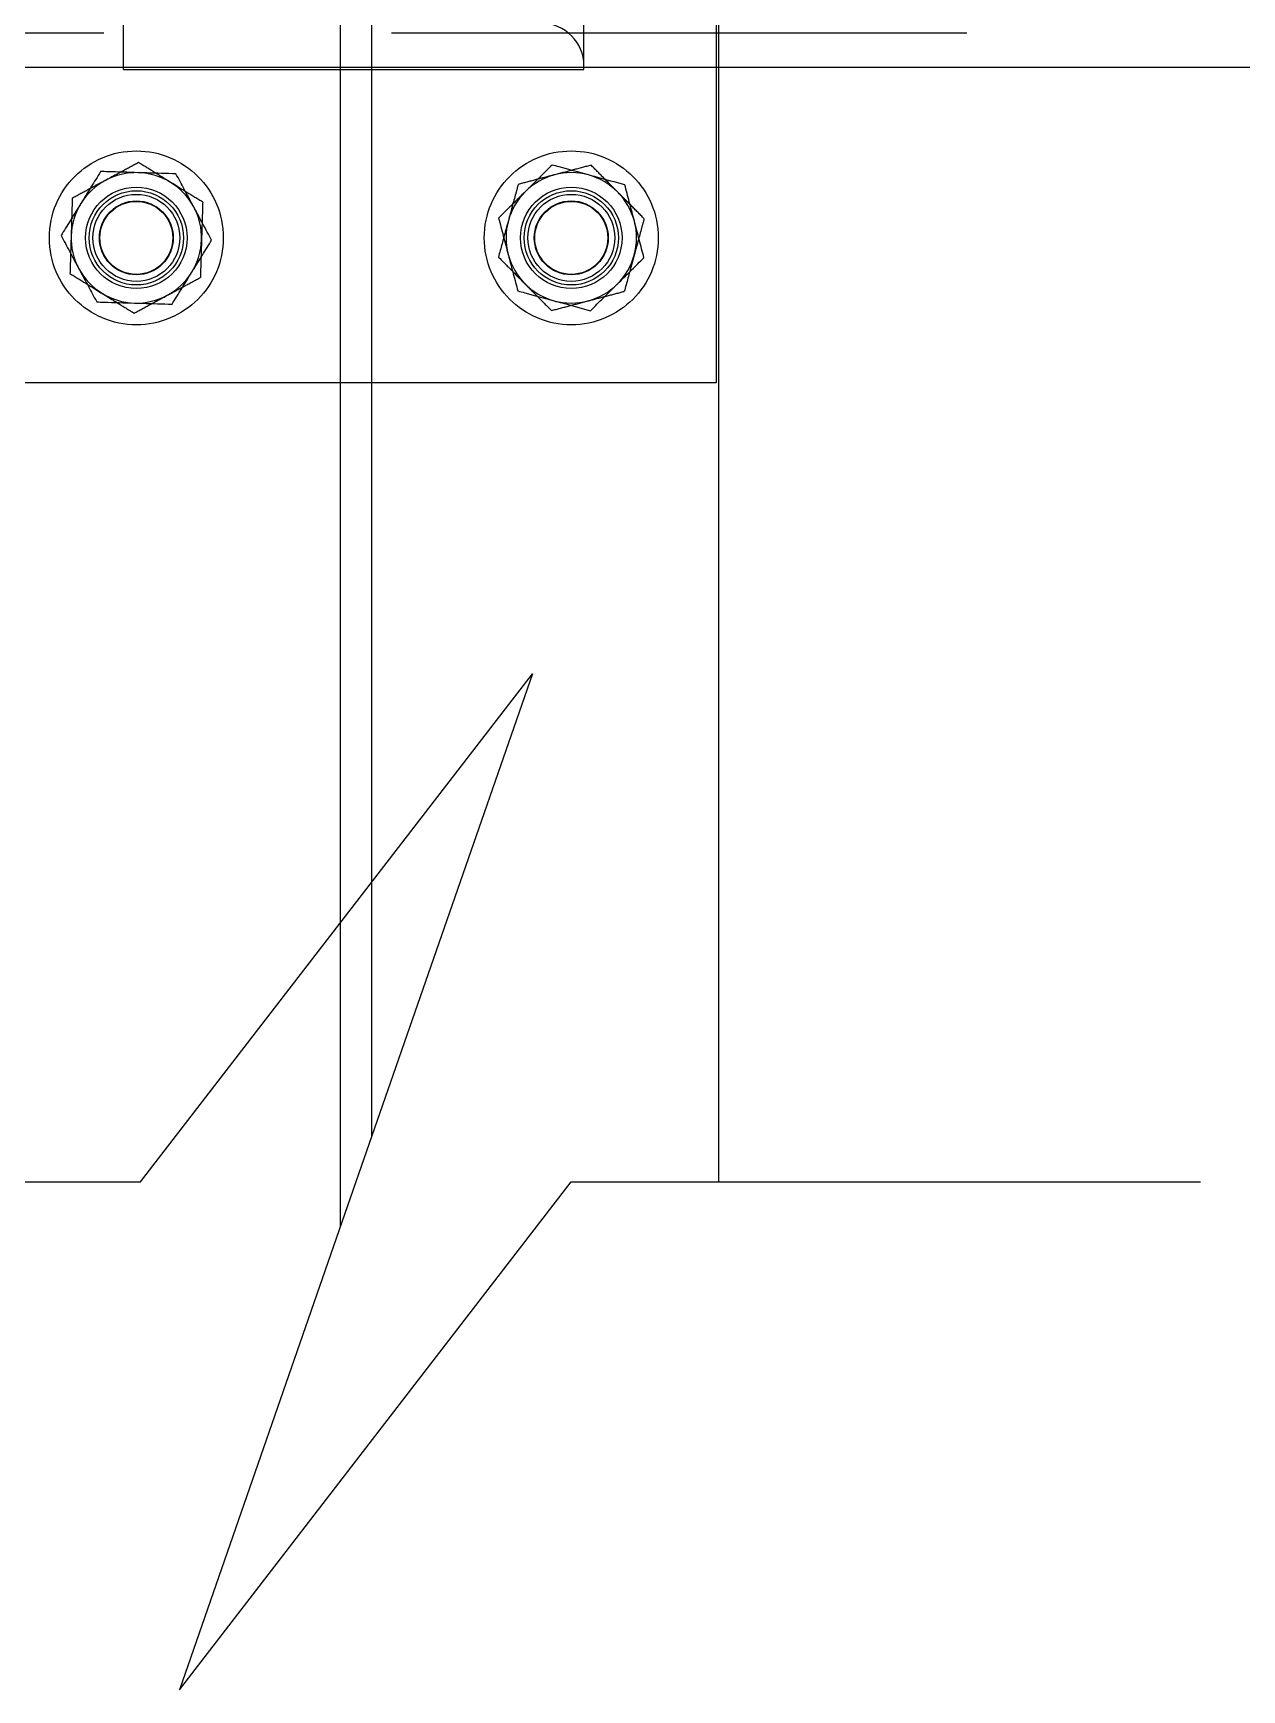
# Model space of a CAD drawing. Header units: metres. Extents: x 0 to 21025, y 0 to 14850.
# Drawn here: x 2389.6 to 2556.3, y 8822.8 to 9051.4 of the extents above; entities that cross this region are included whole.
import ezdxf

# ---------------------------------------------------------------- set-up
doc = ezdxf.new("R2010")
doc.units = ezdxf.units.M
doc.header["$LTSCALE"] = 25
doc.linetypes.add('HIDDEN2', pattern=[4.7625, 3.175, -1.5875])
for name, color, linetype in [('GSB', 7, 'Continuous'), ('SL1', 8, 'Continuous'), ('SL4', 4, 'Continuous'), ('ST1', 7, 'HIDDEN2')]:
    doc.layers.add(name, color=color, linetype=linetype)

# ---------------------------------------------------------------- blocks, each defined once
blk = doc.blocks.new('RUP_H')
at = {"layer": 'GSB'}
for p, q in [((-1.1878, 0), (0.9738, 2.804)), ((0.9738, 2.804), (0, 0)), ((-4.6597, 0), (-1.1878, 0)), ((-0.9738, -2.804), (1.1878, 0)), ((0, 0), (-0.9738, -2.804)), ((1.1878, 0), (4.6597, 0))]:
    blk.add_line(p, q, dxfattribs=at)

msp = doc.modelspace()

# ---------------------------------------------------------------- linework, layer by layer
at = {"layer": 'SL1'}
for p, q in [((2436.237, 9857.143), (2436.237, 8899.064)), ((2431.937, 9851.565), (2431.937, 8886.683)), ((2484.087, 9121.619), (2484.087, 9046.619)), ((2484.087, 9046.619), (2484.087, 8892.874))]:
    msp.add_line(p, q, dxfattribs=at)
at = {"layer": 'SL4'}
for p, q in [((2875.564, 9046.619), (1925.562, 9046.619)), ((2402.052, 9046.384), (2402.052, 9046.619)), ((2402.052, 9046.384), (2465.552, 9046.384)), ((2465.552, 9046.384), (2465.552, 9046.619)), ((2483.802, 9046.619), (2483.802, 9003.134)), ((2483.802, 9003.134), (2383.802, 9003.134))]:
    msp.add_line(p, q, dxfattribs=at)
for centre, start, end in [((2403.802, 9023.134), 88.25923, 148.25923), ((2403.802, 9023.134), 28.25923, 88.25923), ((2463.802, 9023.134), 74.73852, 134.73852), ((2463.802, 9023.134), 14.73852, 74.73852), ((2403.802, 9023.134), 148.25923, 208.25923), ((2463.802, 9023.134), 134.73852, 194.73852), ((2403.802, 9023.134), 328.25923, 28.25923), ((2463.802, 9023.134), 314.73852, 14.73852), ((2403.802, 9023.134), 208.25923, 268.25923), ((2463.802, 9023.134), 194.73852, 254.73852), ((2403.802, 9023.134), 268.25923, 328.25923), ((2463.802, 9023.134), 254.73852, 314.73852)]:
    msp.add_arc(centre, 9, start, end, dxfattribs=at)
for points, knots in [([(2461.158, 9033.184), (2460.558, 9032.59), (2459.348, 9031.391), (2458.098, 9030.152), (2457.467, 9029.527)], [0, 0, 0, 0, 0.495458, 1, 1, 1, 1]), ([(2466.171, 9031.816), (2464.807, 9032.188), (2463.11, 9032.651), (2461.478, 9033.097), (2461.158, 9033.184)], [0, 0, 0, 0, 0.8036473, 1, 1, 1, 1]), ([(2398.881, 9032.287), (2398.437, 9031.57), (2397.541, 9030.121), (2396.615, 9028.624), (2396.148, 9027.868)], [0, 0, 0, 0, 0.495458, 1, 1, 1, 1]), ([(2404.075, 9032.129), (2402.662, 9032.172), (2400.904, 9032.226), (2399.213, 9032.277), (2398.881, 9032.287)], [0, 0, 0, 0, 0.8036473, 1, 1, 1, 1]), ([(2409.269, 9031.972), (2407.933, 9032.012), (2406.219, 9032.064), (2404.462, 9032.118), (2404.075, 9032.129)], [0, 0, 0, 0, 0.7796361, 1, 1, 1, 1]), ([(2411.729, 9027.395), (2411.671, 9027.503), (2411.229, 9028.325), (2410.396, 9029.874), (2409.647, 9031.268), (2409.269, 9031.972)], [0, 0, 0, 0, 0.07009003, 0.53078443, 1, 1, 1, 1]), ([(2471.184, 9030.448), (2469.894, 9030.8), (2468.24, 9031.251), (2466.544, 9031.714), (2466.171, 9031.816)], [0, 0, 0, 0, 0.7796361, 1, 1, 1, 1]), ([(2472.506, 9025.423), (2472.474, 9025.542), (2472.237, 9026.444), (2471.789, 9028.145), (2471.387, 9029.676), (2471.184, 9030.448)], [0, 0, 0, 0, 0.07009003, 0.53078443, 1, 1, 1, 1]), ([(2396.148, 9027.868), (2396.083, 9027.764), (2395.592, 9026.97), (2394.667, 9025.475), (2393.834, 9024.129), (2393.414, 9023.449)], [0, 0, 0, 0, 0.07009003, 0.53078443, 1, 1, 1, 1]), ([(2457.467, 9029.527), (2457.379, 9029.44), (2456.717, 9028.783), (2455.468, 9027.545), (2454.343, 9026.431), (2453.776, 9025.869)], [0, 0, 0, 0, 0.07009, 0.5307844, 1, 1, 1, 1]), ([(2414.189, 9022.818), (2413.79, 9023.561), (2412.983, 9025.061), (2412.15, 9026.612), (2411.729, 9027.395)], [0, 0, 0, 0, 0.495458, 1, 1, 1, 1]), ([(2453.776, 9025.869), (2453.991, 9025.053), (2454.424, 9023.406), (2454.872, 9021.703), (2455.098, 9020.844)], [0, 0, 0, 0, 0.495458, 1, 1, 1, 1]), ([(2393.414, 9023.449), (2393.814, 9022.706), (2394.62, 9021.206), (2395.454, 9019.655), (2395.874, 9018.872)], [0, 0, 0, 0, 0.495458, 1, 1, 1, 1]), ([(2473.827, 9020.398), (2473.613, 9021.214), (2473.179, 9022.861), (2472.732, 9024.564), (2472.506, 9025.423)], [0, 0, 0, 0, 0.495458, 1, 1, 1, 1]), ([(2411.456, 9018.399), (2411.52, 9018.504), (2412.011, 9019.297), (2412.936, 9020.792), (2413.769, 9022.139), (2414.189, 9022.818)], [0, 0, 0, 0, 0.07009, 0.5307844, 1, 1, 1, 1]), ([(2395.874, 9018.872), (2395.933, 9018.764), (2396.374, 9017.942), (2397.207, 9016.393), (2397.956, 9014.999), (2398.335, 9014.296)], [0, 0, 0, 0, 0.07009, 0.5307844, 1, 1, 1, 1]), ([(2455.098, 9020.844), (2455.129, 9020.725), (2455.366, 9019.823), (2455.814, 9018.122), (2456.217, 9016.591), (2456.42, 9015.819)], [0, 0, 0, 0, 0.07009, 0.5307844, 1, 1, 1, 1]), ([(2470.137, 9016.741), (2470.224, 9016.827), (2470.887, 9017.484), (2472.136, 9018.722), (2473.26, 9019.836), (2473.827, 9020.398)], [0, 0, 0, 0, 0.07009, 0.5307844, 1, 1, 1, 1]), ([(2408.722, 9013.98), (2409.166, 9014.698), (2410.062, 9016.146), (2410.988, 9017.643), (2411.456, 9018.399)], [0, 0, 0, 0, 0.495458, 1, 1, 1, 1]), ([(2466.446, 9013.083), (2467.045, 9013.677), (2468.255, 9014.876), (2469.505, 9016.115), (2470.137, 9016.741)], [0, 0, 0, 0, 0.495458, 1, 1, 1, 1]), ([(2398.335, 9014.296), (2398.666, 9014.285), (2400.357, 9014.234), (2402.115, 9014.181), (2403.528, 9014.138)], [0, 0, 0, 0, 0.1963527, 1, 1, 1, 1]), ([(2403.528, 9014.138), (2403.915, 9014.126), (2405.673, 9014.073), (2407.386, 9014.02), (2408.722, 9013.98)], [0, 0, 0, 0, 0.2203639, 1, 1, 1, 1]), ([(2456.42, 9015.819), (2456.74, 9015.731), (2458.372, 9015.286), (2460.069, 9014.823), (2461.433, 9014.451)], [0, 0, 0, 0, 0.1963527, 1, 1, 1, 1]), ([(2461.433, 9014.451), (2461.806, 9014.349), (2463.502, 9013.886), (2465.156, 9013.435), (2466.446, 9013.083)], [0, 0, 0, 0, 0.2203639, 1, 1, 1, 1])]:
    msp.add_open_spline(points, degree=3, knots=knots, dxfattribs=at)
at = {"layer": 'ST1'}
for p, q in [((2402.052, 9046.619), (2402.052, 9121.619)), ((2465.552, 9046.619), (2465.552, 9121.619)), ((2483.802, 9121.619), (2483.802, 9046.619)), ((2875.564, 9051.381), (1875.564, 9051.381))]:
    msp.add_line(p, q, dxfattribs=at)
for centre, radius in [((2403.802, 9023.134), 12), ((2463.802, 9023.134), 12), ((2403.802, 9023.134), 7), ((2463.802, 9023.134), 7), ((2403.802, 9023.134), 6.5), ((2403.802, 9023.134), 6), ((2403.802, 9023.134), 5.1), ((2403.802, 9023.134), 5.036), ((2463.802, 9023.134), 6.5), ((2463.802, 9023.134), 6), ((2463.802, 9023.134), 5.1), ((2463.802, 9023.134), 5.036)]:
    msp.add_circle(centre, radius, dxfattribs=at)
msp.add_arc((2459.702, 9046.884), 5.85, 0, 90, dxfattribs=at)
for points, knots in [([(2404.117, 9033.521), (2403.374, 9033.122), (2401.874, 9032.315), (2400.323, 9031.482), (2399.54, 9031.061)], [0, 0, 0, 0, 0.495458, 1, 1, 1, 1]), ([(2408.536, 9030.788), (2408.432, 9030.852), (2407.638, 9031.343), (2406.143, 9032.268), (2404.797, 9033.101), (2404.117, 9033.521)], [0, 0, 0, 0, 0.07009, 0.5307844, 1, 1, 1, 1]), ([(2466.537, 9033.159), (2465.721, 9032.945), (2464.074, 9032.511), (2462.371, 9032.063), (2461.512, 9031.837)], [0, 0, 0, 0, 0.495458, 1, 1, 1, 1]), ([(2470.195, 9029.468), (2470.108, 9029.556), (2469.451, 9030.218), (2468.214, 9031.468), (2467.099, 9032.592), (2466.537, 9033.159)], [0, 0, 0, 0, 0.07009, 0.5307844, 1, 1, 1, 1]), ([(2399.54, 9031.061), (2399.432, 9031.003), (2398.61, 9030.561), (2397.061, 9029.728), (2395.667, 9028.979), (2394.964, 9028.601)], [0, 0, 0, 0, 0.07009, 0.5307844, 1, 1, 1, 1]), ([(2412.955, 9028.054), (2412.238, 9028.498), (2410.789, 9029.394), (2409.292, 9030.32), (2408.536, 9030.788)], [0, 0, 0, 0, 0.495458, 1, 1, 1, 1]), ([(2456.487, 9030.516), (2456.372, 9030.095), (2455.926, 9028.461), (2455.463, 9026.763), (2455.119, 9025.503)], [0, 0, 0, 0, 0.2575513, 1, 1, 1, 1]), ([(2461.512, 9031.837), (2461.393, 9031.806), (2460.491, 9031.569), (2458.79, 9031.121), (2457.259, 9030.719), (2456.487, 9030.516)], [0, 0, 0, 0, 0.07009, 0.5307844, 1, 1, 1, 1]), ([(2394.964, 9028.601), (2394.95, 9028.165), (2394.899, 9026.472), (2394.845, 9024.713), (2394.806, 9023.407)], [0, 0, 0, 0, 0.2575513, 1, 1, 1, 1]), ([(2412.955, 9028.054), (2412.942, 9027.618), (2412.891, 9025.925), (2412.837, 9024.166), (2412.797, 9022.86)], [0, 0, 0, 0, 0.2575513, 1, 1, 1, 1]), ([(2473.852, 9025.777), (2473.258, 9026.377), (2472.059, 9027.587), (2470.82, 9028.837), (2470.195, 9029.468)], [0, 0, 0, 0, 0.495458, 1, 1, 1, 1]), ([(2473.852, 9025.777), (2473.737, 9025.357), (2473.291, 9023.723), (2472.828, 9022.025), (2472.484, 9020.765)], [0, 0, 0, 0, 0.2575513, 1, 1, 1, 1]), ([(2394.806, 9023.407), (2394.791, 9022.935), (2394.738, 9021.177), (2394.686, 9019.465), (2394.648, 9018.213)], [0, 0, 0, 0, 0.2686336, 1, 1, 1, 1]), ([(2455.119, 9025.503), (2454.995, 9025.047), (2454.532, 9023.35), (2454.081, 9021.698), (2453.751, 9020.49)], [0, 0, 0, 0, 0.2686336, 1, 1, 1, 1]), ([(2412.797, 9022.86), (2412.783, 9022.388), (2412.73, 9020.63), (2412.678, 9018.918), (2412.64, 9017.666)], [0, 0, 0, 0, 0.2686336, 1, 1, 1, 1]), ([(2453.751, 9020.49), (2454.345, 9019.89), (2455.544, 9018.68), (2456.783, 9017.43), (2457.409, 9016.799)], [0, 0, 0, 0, 0.49545796, 1, 1, 1, 1]), ([(2472.484, 9020.765), (2472.36, 9020.309), (2471.897, 9018.612), (2471.446, 9016.96), (2471.117, 9015.752)], [0, 0, 0, 0, 0.2686336, 1, 1, 1, 1]), ([(2394.648, 9018.213), (2395.366, 9017.769), (2396.814, 9016.873), (2398.311, 9015.947), (2399.067, 9015.48)], [0, 0, 0, 0, 0.495458, 1, 1, 1, 1]), ([(2408.063, 9015.206), (2408.171, 9015.265), (2408.993, 9015.706), (2410.542, 9016.539), (2411.936, 9017.288), (2412.64, 9017.666)], [0, 0, 0, 0, 0.07009, 0.5307844, 1, 1, 1, 1]), ([(2457.409, 9016.799), (2457.495, 9016.711), (2458.152, 9016.049), (2459.39, 9014.8), (2460.504, 9013.675), (2461.066, 9013.108)], [0, 0, 0, 0, 0.07009, 0.5307844, 1, 1, 1, 1]), ([(2399.067, 9015.48), (2399.172, 9015.415), (2399.965, 9014.924), (2401.461, 9013.999), (2402.807, 9013.166), (2403.486, 9012.746)], [0, 0, 0, 0, 0.07009, 0.5307844, 1, 1, 1, 1]), ([(2403.486, 9012.746), (2404.229, 9013.146), (2405.729, 9013.952), (2407.28, 9014.786), (2408.063, 9015.206)], [0, 0, 0, 0, 0.49545796, 1, 1, 1, 1]), ([(2461.066, 9013.108), (2461.882, 9013.322), (2463.529, 9013.756), (2465.232, 9014.204), (2466.091, 9014.43)], [0, 0, 0, 0, 0.495458, 1, 1, 1, 1]), ([(2466.091, 9014.43), (2466.21, 9014.461), (2467.112, 9014.698), (2468.813, 9015.146), (2470.344, 9015.548), (2471.117, 9015.752)], [0, 0, 0, 0, 0.07009, 0.5307844, 1, 1, 1, 1])]:
    msp.add_open_spline(points, degree=3, knots=knots, dxfattribs=at)

# ---------------------------------------------------------------- block references
at = {"layer": 'GSB', "xscale": 24.99999999999972, "yscale": 24.99999999999972, "zscale": 24.99999999999972}
msp.add_blockref('RUP_H', (2434.087, 8892.874), dxfattribs=at)

doc.saveas('drawing.dxf')
